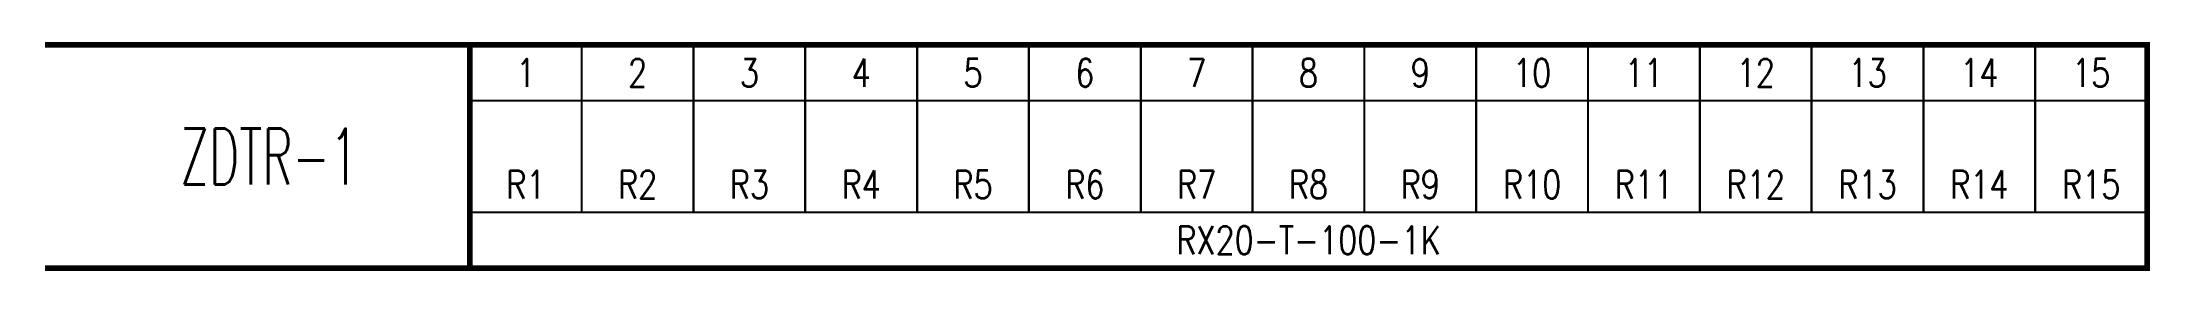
# Model space of a CAD drawing. Header units: millimetres. Extents: x 0 to 188, y 0 to 20.
import ezdxf
from ezdxf.enums import TextEntityAlignment as Align

# ---------------------------------------------------------------- set-up
doc = ezdxf.new("R2010")
doc.units = ezdxf.units.MM
doc.styles.get("Standard").update_dxf_attribs({"font": 'txt.shx', "bigfont": 'hztxt.shx'})

msp = doc.modelspace()

# ---------------------------------------------------------------- linework, layer by layer
for points, const_width in [([(0, 20), (188, 20)], 0.5), ([(38, 15), (38, 0), (188, 0), (188, 20), (38, 20), (38, 15)], 0.5), ([(48, 20), (48, 5)], 0.2), ([(58, 20), (58, 5)], 0.2), ([(68, 20), (68, 5)], 0.2), ([(78, 20), (78, 5)], 0.2), ([(88, 20), (88, 5)], 0.2), ([(98, 20), (98, 5)], 0.2), ([(108, 20), (108, 5)], 0.2), ([(118, 20), (118, 5)], 0.2), ([(128, 20), (128, 5)], 0.2), ([(138, 20), (138, 5)], 0.2), ([(148, 20), (148, 5)], 0.2), ([(158, 20), (158, 5)], 0.2), ([(168, 20), (168, 5)], 0.2), ([(178, 20), (178, 5)], 0.2), ([(38, 15), (188, 15)], 0.2), ([(38, 5), (188, 5)], 0.2), ([(0, 0), (188, 0)], 0.5)]:
    msp.add_lwpolyline(points, dxfattribs=dict(const_width=const_width))

# ---------------------------------------------------------------- texts
at = {"width": 0.8}
for s, p in [('1', (43, 17.5)), ('2', (53, 17.5)), ('3', (63, 17.5)), ('4', (73, 17.5)), ('5', (83, 17.5)), ('6', (93, 17.5)), ('7', (103, 17.5)), ('8', (113, 17.5)), ('9', (123, 17.5)), ('10', (133, 17.5)), ('11', (143, 17.5)), ('12', (153, 17.5)), ('13', (163, 17.5)), ('14', (173, 17.5)), ('15', (183, 17.5))]:
    msp.add_text(s, height=2.5, dxfattribs=at).set_placement(p, align=Align.MIDDLE)
at = {"lineweight": -2, "width": 0.6}
msp.add_text('ZDTR-1', height=5, dxfattribs=at).set_placement((20.08, 7.5), align=Align.CENTER)
at = {"color": 0, "width": 0.8}
for s, p in [('R1', (43, 7.5)), ('R2', (53, 7.5)), ('R3', (63, 7.5)), ('R4', (73, 7.5)), ('R5', (83, 7.5)), ('R6', (93, 7.5)), ('R7', (103, 7.5)), ('R8', (113, 7.5)), ('R9', (123, 7.5)), ('R10', (133, 7.5)), ('R11', (143, 7.5)), ('R12', (153, 7.5)), ('R13', (163, 7.5)), ('R14', (173, 7.5)), ('R15', (183, 7.5)), ('RX20-T-100-1K', (113, 2.5))]:
    msp.add_text(s, height=2.5, dxfattribs=at).set_placement(p, align=Align.MIDDLE)

doc.saveas('drawing.dxf')
